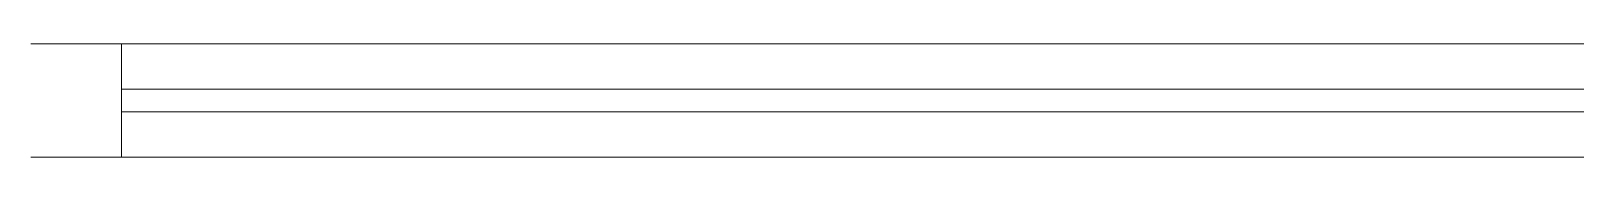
# Model space of a CAD drawing. Header units: inches. Extents: x -98933 to 1585249, y -3352739 to 192771.
# Drawn here: x 42648.2 to 42716.5, y 49657 to 49662 of the extents above; entities that cross this region are included whole.
import ezdxf

# ---------------------------------------------------------------- set-up
doc = ezdxf.new("R2010")
doc.units = ezdxf.units.IN
doc.header["$MEASUREMENT"] = 0
doc.layers.add('workingdim', color=252, linetype='Continuous', lineweight=5)

msp = doc.modelspace()

# ---------------------------------------------------------------- linework, layer by layer
at = {"layer": 'workingdim', "color": 7, "ltscale": 30}
for p, q in [((42648.19581987096, 49661.98379378274), (42652.19581987096, 49661.98379378274)), ((42652.19581987096, 49661.98379378274), (42796.19581987096, 49661.98379378274)), ((42652.19581987096, 49661.98379378274), (42652.19581987096, 49656.98379378274)), ((42652.19581987096, 49659.98379378274), (42796.19581987096, 49659.98379378274)), ((42652.19581987096, 49658.98379378273), (42796.19581987096, 49658.98379378275)), ((42652.19581987096, 49656.98379378274), (42648.19581987098, 49656.98379378274)), ((42652.19581987096, 49656.98379378273), (42796.19581987096, 49656.98379378275))]:
    msp.add_line(p, q, dxfattribs=at)

doc.saveas('drawing.dxf')
